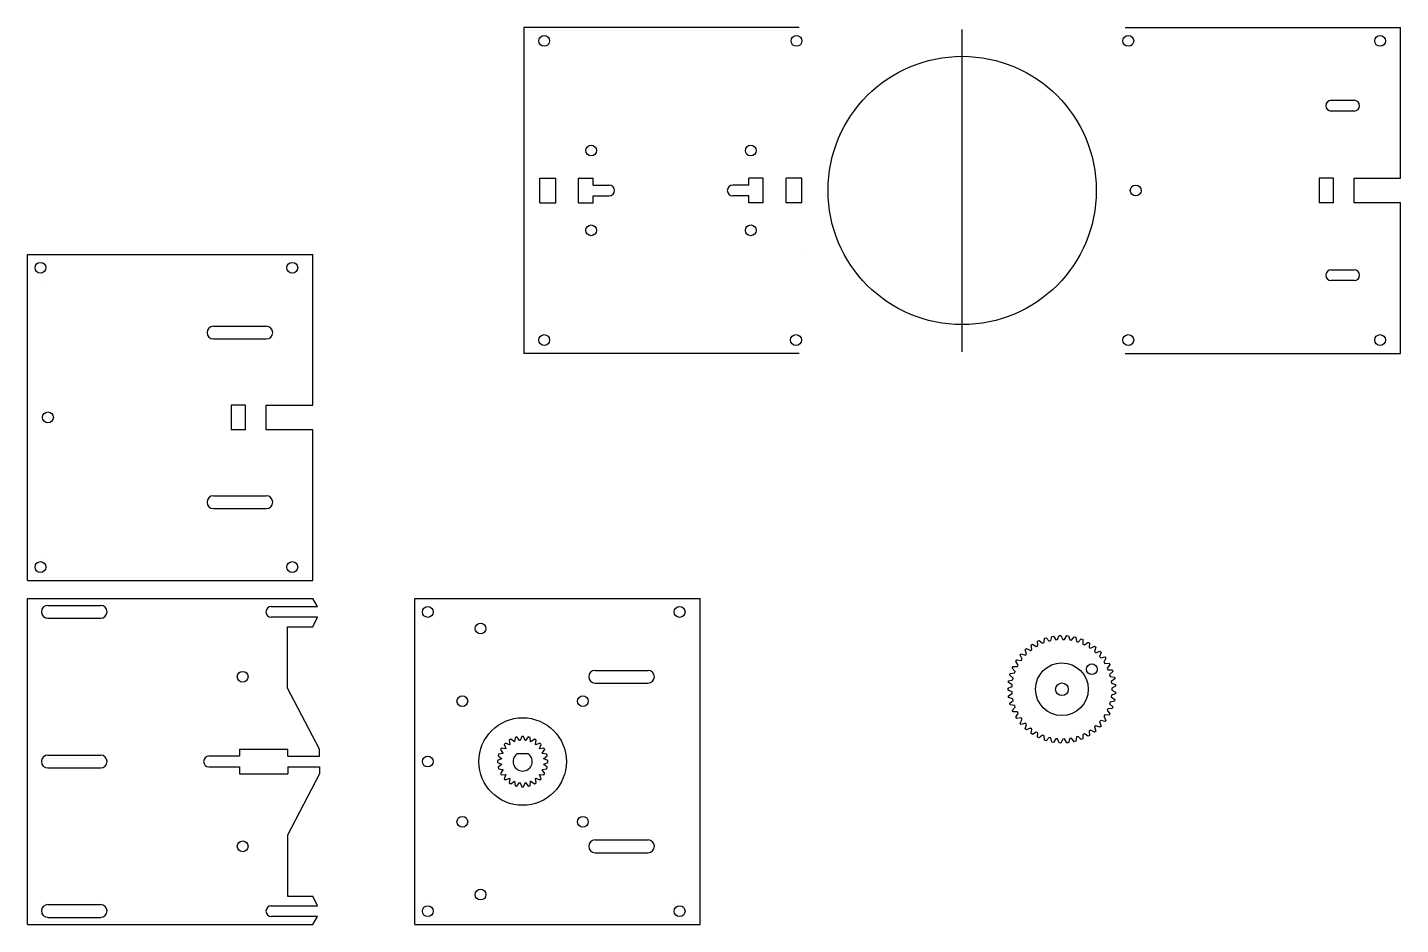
# Model space of a CAD drawing. Header units: inches. Extents: x 0.6 to 14.4, y 0.6 to 9.6.
import ezdxf

# ---------------------------------------------------------------- set-up
doc = ezdxf.new("R2010")
doc.units = ezdxf.units.IN
doc.header["$MEASUREMENT"] = 0
doc.layers.get('0').update_dxf_attribs({"lineweight": 25, "true_color": 0xffffff})

# ---------------------------------------------------------------- blocks, each defined once
blk = doc.blocks.new('bearing-gear')
for p, q in [((-0.309, 0.443), (-0.295, 0.453)), ((-0.258, 0.429), (-0.242, 0.437)), ((-0.244, 0.482), (-0.229, 0.489)), ((-0.195, 0.46), (-0.179, 0.467)), ((-0.175, 0.511), (-0.159, 0.516)), ((-0.129, 0.483), (-0.112, 0.487)), ((-0.102, 0.53), (-0.085, 0.533)), ((-0.061, 0.496), (-0.044, 0.498)), ((-0.027, 0.539), (-0.01, 0.54)), ((0.009, 0.5), (0.026, 0.499)), ((0.048, 0.538), (0.065, 0.536)), ((0.078, 0.494), (0.095, 0.491)), ((0.122, 0.526), (0.139, 0.522)), ((0.146, 0.478), (0.163, 0.473)), ((0.194, 0.504), (0.21, 0.497)), ((0.211, 0.453), (0.227, 0.446)), ((0.263, 0.472), (0.277, 0.463)), ((0.272, 0.419), (0.287, 0.41)), ((0.326, 0.431), (0.339, 0.42)), ((-0.463, 0.279), (-0.453, 0.293)), ((-0.419, 0.34), (-0.408, 0.354)), ((-0.41, 0.287), (-0.399, 0.301)), ((-0.368, 0.396), (-0.355, 0.407)), ((-0.366, 0.341), (-0.354, 0.354)), ((-0.315, 0.389), (-0.301, 0.399)), ((0.328, 0.377), (0.341, 0.366)), ((0.377, 0.328), (0.389, 0.315)), ((0.382, 0.381), (0.394, 0.369)), ((0.432, 0.324), (0.442, 0.31)), ((-0.521, 0.141), (-0.517, 0.157)), ((-0.497, 0.212), (-0.49, 0.228)), ((-0.473, 0.163), (-0.467, 0.179)), ((-0.446, 0.227), (-0.437, 0.242)), ((0.419, 0.272), (0.429, 0.258)), ((0.453, 0.211), (0.46, 0.195)), ((0.473, 0.261), (0.481, 0.246)), ((0.478, 0.146), (0.483, 0.129)), ((0.504, 0.193), (0.51, 0.177)), ((-0.54, -0.009), (-0.54, 0.009)), ((-0.536, 0.067), (-0.534, 0.084)), ((-0.499, 0.026), (-0.498, 0.044)), ((-0.491, 0.095), (-0.487, 0.112)), ((0.494, 0.078), (0.496, 0.061)), ((0.5, 0.009), (0.5, -0.009)), ((0.526, 0.121), (0.53, 0.104)), ((0.538, 0.046), (0.539, 0.029)), ((-0.534, -0.084), (-0.536, -0.067)), ((-0.498, -0.044), (-0.499, -0.026)), ((-0.487, -0.112), (-0.491, -0.095)), ((0.483, -0.129), (0.478, -0.146)), ((0.496, -0.061), (0.494, -0.078)), ((0.53, -0.104), (0.526, -0.121)), ((0.539, -0.029), (0.538, -0.046)), ((-0.517, -0.157), (-0.521, -0.141)), ((-0.49, -0.228), (-0.497, -0.212)), ((-0.467, -0.179), (-0.473, -0.163)), ((-0.437, -0.242), (-0.446, -0.227)), ((0.429, -0.258), (0.419, -0.272)), ((0.46, -0.195), (0.453, -0.211)), ((0.481, -0.246), (0.473, -0.261)), ((0.51, -0.177), (0.504, -0.193)), ((-0.453, -0.293), (-0.463, -0.279)), ((-0.408, -0.354), (-0.419, -0.34)), ((-0.399, -0.301), (-0.41, -0.287)), ((-0.355, -0.407), (-0.368, -0.396)), ((-0.354, -0.354), (-0.366, -0.341)), ((-0.301, -0.399), (-0.315, -0.389)), ((0.287, -0.41), (0.272, -0.419)), ((0.341, -0.366), (0.328, -0.377)), ((0.389, -0.315), (0.377, -0.328)), ((0.394, -0.369), (0.382, -0.381)), ((0.442, -0.31), (0.432, -0.324)), ((-0.295, -0.453), (-0.309, -0.443)), ((-0.242, -0.437), (-0.258, -0.429)), ((-0.229, -0.489), (-0.244, -0.482)), ((-0.179, -0.467), (-0.195, -0.46)), ((-0.159, -0.516), (-0.175, -0.511)), ((-0.112, -0.487), (-0.129, -0.483)), ((-0.085, -0.533), (-0.102, -0.53)), ((-0.044, -0.498), (-0.061, -0.496)), ((-0.01, -0.54), (-0.027, -0.539)), ((0.026, -0.499), (0.009, -0.5)), ((0.065, -0.536), (0.048, -0.538)), ((0.095, -0.491), (0.078, -0.494)), ((0.139, -0.522), (0.122, -0.526)), ((0.163, -0.473), (0.146, -0.478)), ((0.21, -0.497), (0.194, -0.504)), ((0.227, -0.446), (0.211, -0.453)), ((0.277, -0.463), (0.263, -0.472)), ((0.339, -0.42), (0.326, -0.431))]:
    blk.add_line(p, q)
at = {"color": 7, "true_color": 0x000000}
for p, q in [((-0.301, 0.399), (-0.309, 0.443)), ((-0.295, 0.453), (-0.258, 0.429)), ((-0.242, 0.437), (-0.244, 0.482)), ((-0.229, 0.489), (-0.195, 0.46)), ((-0.179, 0.467), (-0.175, 0.511)), ((-0.159, 0.516), (-0.129, 0.483)), ((-0.112, 0.487), (-0.102, 0.53)), ((-0.085, 0.533), (-0.061, 0.496)), ((-0.044, 0.498), (-0.027, 0.539)), ((-0.01, 0.54), (0.009, 0.5)), ((0.026, 0.499), (0.048, 0.538)), ((0.065, 0.536), (0.078, 0.494)), ((0.095, 0.491), (0.122, 0.526)), ((0.139, 0.522), (0.146, 0.478)), ((0.163, 0.473), (0.194, 0.504)), ((0.21, 0.497), (0.211, 0.453)), ((0.227, 0.446), (0.263, 0.472)), ((0.277, 0.463), (0.272, 0.419)), ((0.287, 0.41), (0.326, 0.431)), ((0.339, 0.42), (0.328, 0.377)), ((-0.437, 0.242), (-0.463, 0.279)), ((-0.453, 0.293), (-0.41, 0.287)), ((-0.399, 0.301), (-0.419, 0.34)), ((-0.408, 0.354), (-0.366, 0.341)), ((-0.354, 0.354), (-0.368, 0.396)), ((-0.355, 0.407), (-0.315, 0.389)), ((0.341, 0.366), (0.382, 0.381)), ((0.394, 0.369), (0.377, 0.328)), ((0.389, 0.315), (0.432, 0.324)), ((0.442, 0.31), (0.419, 0.272)), ((-0.487, 0.112), (-0.521, 0.141)), ((-0.517, 0.157), (-0.473, 0.163)), ((-0.467, 0.179), (-0.497, 0.212)), ((-0.49, 0.228), (-0.446, 0.227)), ((0.429, 0.258), (0.473, 0.261)), ((0.481, 0.246), (0.453, 0.211)), ((0.46, 0.195), (0.504, 0.193)), ((0.51, 0.177), (0.478, 0.146)), ((-0.54, 0.009), (-0.499, 0.026)), ((-0.498, 0.044), (-0.536, 0.067)), ((-0.534, 0.084), (-0.491, 0.095)), ((0.483, 0.129), (0.526, 0.121)), ((0.53, 0.104), (0.494, 0.078)), ((0.496, 0.061), (0.538, 0.046)), ((0.539, 0.029), (0.5, 0.009)), ((-0.499, -0.026), (-0.54, -0.009)), ((-0.536, -0.067), (-0.498, -0.044)), ((-0.491, -0.095), (-0.534, -0.084)), ((-0.521, -0.141), (-0.487, -0.112)), ((0.526, -0.121), (0.483, -0.129)), ((0.494, -0.078), (0.53, -0.104)), ((0.538, -0.046), (0.496, -0.061)), ((0.5, -0.009), (0.539, -0.029)), ((-0.473, -0.163), (-0.517, -0.157)), ((-0.497, -0.212), (-0.467, -0.179)), ((-0.446, -0.227), (-0.49, -0.228)), ((-0.463, -0.279), (-0.437, -0.242)), ((0.419, -0.272), (0.442, -0.31)), ((0.473, -0.261), (0.429, -0.258)), ((0.453, -0.211), (0.481, -0.246)), ((0.504, -0.193), (0.46, -0.195)), ((0.478, -0.146), (0.51, -0.177)), ((-0.41, -0.287), (-0.453, -0.293)), ((-0.419, -0.34), (-0.399, -0.301)), ((-0.366, -0.341), (-0.408, -0.354)), ((-0.368, -0.396), (-0.354, -0.354)), ((-0.315, -0.389), (-0.355, -0.407)), ((-0.309, -0.443), (-0.301, -0.399)), ((0.326, -0.431), (0.287, -0.41)), ((0.328, -0.377), (0.339, -0.42)), ((0.382, -0.381), (0.341, -0.366)), ((0.377, -0.328), (0.394, -0.369)), ((0.432, -0.324), (0.389, -0.315)), ((-0.258, -0.429), (-0.295, -0.453)), ((-0.244, -0.482), (-0.242, -0.437)), ((-0.195, -0.46), (-0.229, -0.489)), ((-0.175, -0.511), (-0.179, -0.467)), ((-0.129, -0.483), (-0.159, -0.516)), ((-0.102, -0.53), (-0.112, -0.487)), ((-0.061, -0.496), (-0.085, -0.533)), ((-0.027, -0.539), (-0.044, -0.498)), ((0.009, -0.5), (-0.01, -0.54)), ((0.048, -0.538), (0.026, -0.499)), ((0.078, -0.494), (0.065, -0.536)), ((0.122, -0.526), (0.095, -0.491)), ((0.146, -0.478), (0.139, -0.522)), ((0.194, -0.504), (0.163, -0.473)), ((0.211, -0.453), (0.21, -0.497)), ((0.263, -0.472), (0.227, -0.446)), ((0.272, -0.419), (0.277, -0.463))]:
    blk.add_line(p, q, dxfattribs=at)

msp = doc.modelspace()

# ---------------------------------------------------------------- linework, layer by layer
for p, q in [((5.604, 9.634), (5.604, 6.366)), ((8.366, 9.634), (5.604, 9.634)), ((10, 6.384), (10, 9.614)), ((11.634, 9.634), (14.396, 9.634)), ((14.396, 8.123), (14.396, 9.634)), ((13.929, 8.123), (14.396, 8.123)), ((14.396, 6.366), (14.396, 7.877)), ((0.628, 4.091), (0.628, 7.359)), ((0.628, 7.359), (3.488, 7.359)), ((3.488, 5.848), (3.488, 7.359)), ((0.787, 7.084), (0.787, 7.084)), ((8.366, 6.366), (5.604, 6.366)), ((11.634, 6.366), (14.396, 6.366)), ((3.021, 5.848), (3.488, 5.848)), ((3.488, 4.091), (3.488, 5.602)), ((0.787, 4.375), (0.787, 4.375)), ((0.628, 4.091), (3.488, 4.091)), ((0.628, 0.641), (0.628, 3.909)), ((0.628, 3.909), (3.488, 3.909)), ((3.535, 3.829), (3.488, 3.909)), ((4.512, 3.909), (7.372, 3.909)), ((7.372, 0.641), (7.372, 3.909)), ((3.488, 3.625), (3.535, 3.721)), ((3.234, 3.625), (3.488, 3.625)), ((3.234, 3.012), (3.234, 3.625)), ((4.671, 3.634), (4.671, 3.634)), ((7.139, 3.634), (7.139, 3.634)), ((3.557, 2.398), (3.234, 3.012)), ((2.754, 2.398), (3.238, 2.398)), ((3.557, 2.329), (3.557, 2.398)), ((3.238, 2.329), (3.557, 2.329)), ((3.238, 2.221), (3.557, 2.221)), ((3.557, 2.221), (3.557, 2.152)), ((2.754, 2.152), (3.238, 2.152)), ((3.557, 2.152), (3.234, 1.538)), ((3.234, 1.538), (3.234, 0.925)), ((3.234, 0.925), (3.488, 0.925)), ((3.535, 0.829), (3.488, 0.925)), ((4.671, 0.925), (4.671, 0.925)), ((7.139, 0.925), (7.139, 0.925)), ((3.488, 0.641), (3.535, 0.721)), ((3.535, 0.721), (3.535, 0.721)), ((0.628, 0.641), (3.488, 0.641)), ((4.512, 0.641), (7.372, 0.641))]:
    msp.add_line(p, q)
at = {"color": 14, "true_color": 0x800000}
for p, q in [((13.701, 8.904), (13.931, 8.904)), ((13.931, 8.796), (13.701, 8.796)), ((5.766, 8.123), (5.926, 8.123)), ((5.766, 7.877), (5.766, 8.123)), ((5.926, 7.877), (5.926, 8.123)), ((6.154, 8.123), (6.299, 8.123)), ((6.154, 7.877), (6.154, 8.123)), ((6.299, 8.054), (6.299, 8.123)), ((7.861, 8.054), (7.861, 8.123)), ((8.006, 8.123), (7.861, 8.123)), ((8.006, 7.877), (8.006, 8.123)), ((8.234, 7.877), (8.234, 8.123)), ((8.394, 8.123), (8.234, 8.123)), ((8.394, 7.877), (8.394, 8.123)), ((13.723, 8.123), (13.578, 8.123)), ((13.578, 8.123), (13.578, 7.877)), ((13.723, 7.877), (13.723, 8.123)), ((6.299, 8.054), (6.461, 8.054)), ((7.861, 8.054), (7.699, 8.054)), ((5.766, 7.877), (5.926, 7.877)), ((6.154, 7.877), (6.299, 7.877)), ((6.299, 7.877), (6.299, 7.946)), ((6.299, 7.946), (6.461, 7.946)), ((7.861, 7.946), (7.699, 7.946)), ((7.861, 7.877), (7.861, 7.946)), ((8.006, 7.877), (7.861, 7.877)), ((8.394, 7.877), (8.234, 7.877)), ((13.723, 7.877), (13.578, 7.877)), ((8.394, 7.4), (8.394, 7.4)), ((13.701, 7.204), (13.931, 7.204)), ((13.931, 7.096), (13.701, 7.096))]:
    msp.add_line(p, q, dxfattribs=at)
at = {"color": 7, "true_color": 0x000000}
for p, q in [((13.929, 7.877), (13.929, 8.123)), ((14.396, 7.877), (13.929, 7.877)), ((3.021, 5.602), (3.021, 5.848)), ((3.488, 5.602), (3.021, 5.602)), ((4.512, 0.641), (4.512, 3.909)), ((2.754, 2.398), (2.754, 2.329)), ((3.238, 2.329), (3.238, 2.398)), ((2.754, 2.329), (2.448, 2.329)), ((2.448, 2.221), (2.754, 2.221)), ((2.754, 2.221), (2.754, 2.152)), ((3.238, 2.221), (3.238, 2.152))]:
    msp.add_line(p, q, dxfattribs=at)
at = {"color": 3, "true_color": 0x00ff00}
for p, q in [((2.493, 6.639), (3.023, 6.639)), ((2.493, 6.511), (3.023, 6.511)), ((2.815, 5.848), (2.67, 5.848)), ((2.67, 5.848), (2.67, 5.602)), ((2.815, 5.602), (2.815, 5.848)), ((2.815, 5.602), (2.67, 5.602)), ((2.493, 4.939), (3.023, 4.939)), ((2.493, 4.811), (3.023, 4.811)), ((0.832, 3.84), (1.363, 3.84)), ((3.073, 3.829), (3.304, 3.829)), ((3.304, 3.721), (3.073, 3.721)), ((3.304, 3.829), (3.535, 3.829)), ((3.535, 3.721), (3.304, 3.721)), ((0.832, 3.713), (1.363, 3.713)), ((6.319, 3.189), (6.85, 3.189)), ((6.319, 3.061), (6.85, 3.061)), ((0.832, 2.339), (1.363, 2.339)), ((0.832, 2.211), (1.363, 2.211)), ((6.319, 1.489), (6.85, 1.489)), ((6.319, 1.361), (6.85, 1.361)), ((0.832, 0.841), (1.363, 0.841)), ((3.073, 0.829), (3.304, 0.829)), ((3.304, 0.829), (3.535, 0.829)), ((0.832, 0.713), (1.363, 0.713)), ((3.304, 0.721), (3.073, 0.721)), ((3.535, 0.721), (3.304, 0.721))]:
    msp.add_line(p, q, dxfattribs=at)
at = {"color": 6, "true_color": 0xff00ff}
for p, q in [((5.474, 2.498), (5.459, 2.489)), ((5.459, 2.489), (5.464, 2.445)), ((5.51, 2.471), (5.474, 2.498)), ((5.519, 2.517), (5.513, 2.473)), ((5.536, 2.521), (5.519, 2.517)), ((5.563, 2.486), (5.536, 2.521)), ((5.567, 2.487), (5.563, 2.486)), ((5.584, 2.527), (5.567, 2.487)), ((5.602, 2.527), (5.584, 2.527)), ((5.619, 2.487), (5.602, 2.527)), ((5.622, 2.486), (5.619, 2.487)), ((5.65, 2.521), (5.622, 2.486)), ((5.667, 2.517), (5.65, 2.521)), ((5.673, 2.473), (5.667, 2.517)), ((5.712, 2.498), (5.676, 2.471)), ((5.727, 2.489), (5.712, 2.498)), ((5.721, 2.445), (5.727, 2.489)), ((5.351, 2.349), (5.347, 2.332)), ((5.395, 2.355), (5.351, 2.349)), ((5.379, 2.409), (5.37, 2.394)), ((5.37, 2.394), (5.396, 2.358)), ((5.423, 2.404), (5.379, 2.409)), ((5.396, 2.358), (5.395, 2.355)), ((5.421, 2.46), (5.408, 2.447)), ((5.408, 2.447), (5.425, 2.406)), ((5.462, 2.443), (5.421, 2.46)), ((5.425, 2.406), (5.423, 2.404)), ((5.464, 2.445), (5.462, 2.443)), ((5.513, 2.473), (5.51, 2.471)), ((5.651, 2.352), (5.535, 2.352)), ((5.676, 2.471), (5.673, 2.473)), ((5.724, 2.443), (5.721, 2.445)), ((5.765, 2.46), (5.724, 2.443)), ((5.761, 2.406), (5.778, 2.447)), ((5.763, 2.404), (5.761, 2.406)), ((5.807, 2.409), (5.763, 2.404)), ((5.778, 2.447), (5.765, 2.46)), ((5.789, 2.358), (5.816, 2.394)), ((5.791, 2.355), (5.789, 2.358)), ((5.835, 2.349), (5.791, 2.355)), ((5.816, 2.394), (5.807, 2.409)), ((5.839, 2.332), (5.835, 2.349)), ((5.381, 2.301), (5.34, 2.284)), ((5.34, 2.284), (5.34, 2.266)), ((5.34, 2.266), (5.381, 2.249)), ((5.347, 2.332), (5.382, 2.305)), ((5.382, 2.245), (5.347, 2.218)), ((5.347, 2.218), (5.351, 2.201)), ((5.382, 2.305), (5.381, 2.301)), ((5.381, 2.249), (5.382, 2.245)), ((5.804, 2.305), (5.839, 2.332)), ((5.805, 2.301), (5.804, 2.305)), ((5.804, 2.245), (5.805, 2.249)), ((5.839, 2.218), (5.804, 2.245)), ((5.845, 2.284), (5.805, 2.301)), ((5.805, 2.249), (5.845, 2.266)), ((5.835, 2.201), (5.839, 2.218)), ((5.845, 2.266), (5.845, 2.284)), ((5.351, 2.201), (5.395, 2.195)), ((5.396, 2.192), (5.37, 2.156)), ((5.37, 2.156), (5.379, 2.141)), ((5.379, 2.141), (5.423, 2.146)), ((5.395, 2.195), (5.396, 2.192)), ((5.425, 2.144), (5.408, 2.103)), ((5.408, 2.103), (5.421, 2.09)), ((5.421, 2.09), (5.462, 2.107)), ((5.423, 2.146), (5.425, 2.144)), ((5.464, 2.105), (5.459, 2.061)), ((5.462, 2.107), (5.464, 2.105)), ((5.474, 2.052), (5.51, 2.079)), ((5.51, 2.079), (5.513, 2.077)), ((5.513, 2.077), (5.519, 2.033)), ((5.667, 2.033), (5.673, 2.077)), ((5.673, 2.077), (5.676, 2.079)), ((5.676, 2.079), (5.712, 2.052)), ((5.721, 2.105), (5.724, 2.107)), ((5.727, 2.061), (5.721, 2.105)), ((5.724, 2.107), (5.765, 2.09)), ((5.761, 2.144), (5.763, 2.146)), ((5.778, 2.103), (5.761, 2.144)), ((5.763, 2.146), (5.807, 2.141)), ((5.765, 2.09), (5.778, 2.103)), ((5.789, 2.192), (5.791, 2.195)), ((5.816, 2.156), (5.789, 2.192)), ((5.791, 2.195), (5.835, 2.201)), ((5.807, 2.141), (5.816, 2.156)), ((5.459, 2.061), (5.474, 2.052)), ((5.519, 2.033), (5.536, 2.029)), ((5.536, 2.029), (5.563, 2.064)), ((5.563, 2.064), (5.567, 2.063)), ((5.567, 2.063), (5.584, 2.023)), ((5.584, 2.023), (5.602, 2.023)), ((5.602, 2.023), (5.619, 2.063)), ((5.619, 2.063), (5.622, 2.064)), ((5.622, 2.064), (5.65, 2.029)), ((5.65, 2.029), (5.667, 2.033)), ((5.712, 2.052), (5.727, 2.061))]:
    msp.add_line(p, q, dxfattribs=at)
at = {"color": 14, "true_color": 0x800000}
for centre, radius in [((5.809, 9.5), 0.0545), ((8.339, 9.5), 0.0545), ((11.666, 9.5), 0.0545), ((14.191, 9.5), 0.0545), ((10, 8), 1.345), ((6.28, 8.4), 0.0539), ((7.88, 8.4), 0.0539), ((11.74, 8), 0.0545), ((6.28, 7.6), 0.0539), ((7.88, 7.6), 0.0539), ((5.809, 6.5), 0.0545), ((8.334, 6.5), 0.0545), ((11.666, 6.5), 0.0545), ((14.191, 6.5), 0.0545)]:
    msp.add_circle(centre, radius, dxfattribs=at)
at = {"color": 3, "true_color": 0x00ff00}
for centre, radius in [((0.758, 7.225), 0.0545), ((3.283, 7.225), 0.0545), ((0.833, 5.725), 0.0545), ((0.758, 4.225), 0.0545), ((3.283, 4.225), 0.0545), ((4.642, 3.775), 0.0545), ((7.167, 3.775), 0.0545), ((5.171, 3.609), 0.0539), ((2.786, 3.125), 0.0539), ((2.786, 3.125), 0.0539), ((11, 3), 0.264), ((11.3, 3.2), 0.0539), ((4.988, 2.88), 0.0539), ((6.197, 2.88), 0.0539), ((5.593, 2.275), 0.439), ((4.642, 2.275), 0.0545), ((4.988, 1.671), 0.0539), ((6.197, 1.671), 0.0539), ((2.786, 1.425), 0.0539), ((5.171, 0.941), 0.0539), ((4.642, 0.775), 0.0545), ((7.167, 0.775), 0.0545)]:
    msp.add_circle(centre, radius, dxfattribs=at)
at = {"color": 6, "true_color": 0xff00ff}
msp.add_circle((11, 3), 0.0639, dxfattribs=at)
at = {"color": 14, "true_color": 0x800000}
for centre, start, end in [((13.701, 8.85), 90, 270), ((13.931, 8.85), 270, 90), ((6.461, 8), 270, 90), ((7.699, 8), 90, 270), ((13.701, 7.15), 90, 270), ((13.701, 7.15), 90, 270), ((13.931, 7.15), 270, 90)]:
    msp.add_arc(centre, 0.0539, start, end, dxfattribs=at)
at = {"color": 3, "true_color": 0x00ff00}
for centre, radius, start, end in [((2.493, 6.575), 0.0639, 90, 270), ((3.023, 6.575), 0.0639, 270, 90), ((2.493, 4.875), 0.0639, 90, 270), ((3.023, 4.875), 0.0639, 270, 90), ((0.832, 3.776), 0.0639, 90, 270), ((1.363, 3.776), 0.0639, 270, 90), ((3.073, 3.775), 0.0539, 90, 270), ((6.319, 3.125), 0.0639, 90, 270), ((6.85, 3.125), 0.0639, 270, 90), ((0.832, 2.275), 0.0639, 90, 270), ((1.363, 2.275), 0.0639, 270, 90), ((6.319, 1.425), 0.0639, 90, 270), ((6.85, 1.425), 0.0639, 270, 90), ((0.832, 0.777), 0.0639, 90, 270), ((1.363, 0.777), 0.0639, 270, 90), ((3.073, 0.775), 0.0539, 90, 270)]:
    msp.add_arc(centre, radius, start, end, dxfattribs=at)
at = {"color": 6, "true_color": 0xff00ff}
msp.add_arc((5.593, 2.275), 0.096, 126.8699, 53.1301, dxfattribs=at)
at = {"color": 7, "true_color": 0x000000}
msp.add_arc((2.448, 2.275), 0.0539, 90, 270, dxfattribs=at)

# ---------------------------------------------------------------- block references
msp.add_blockref('bearing-gear', (11, 3))

doc.saveas('drawing.dxf')
